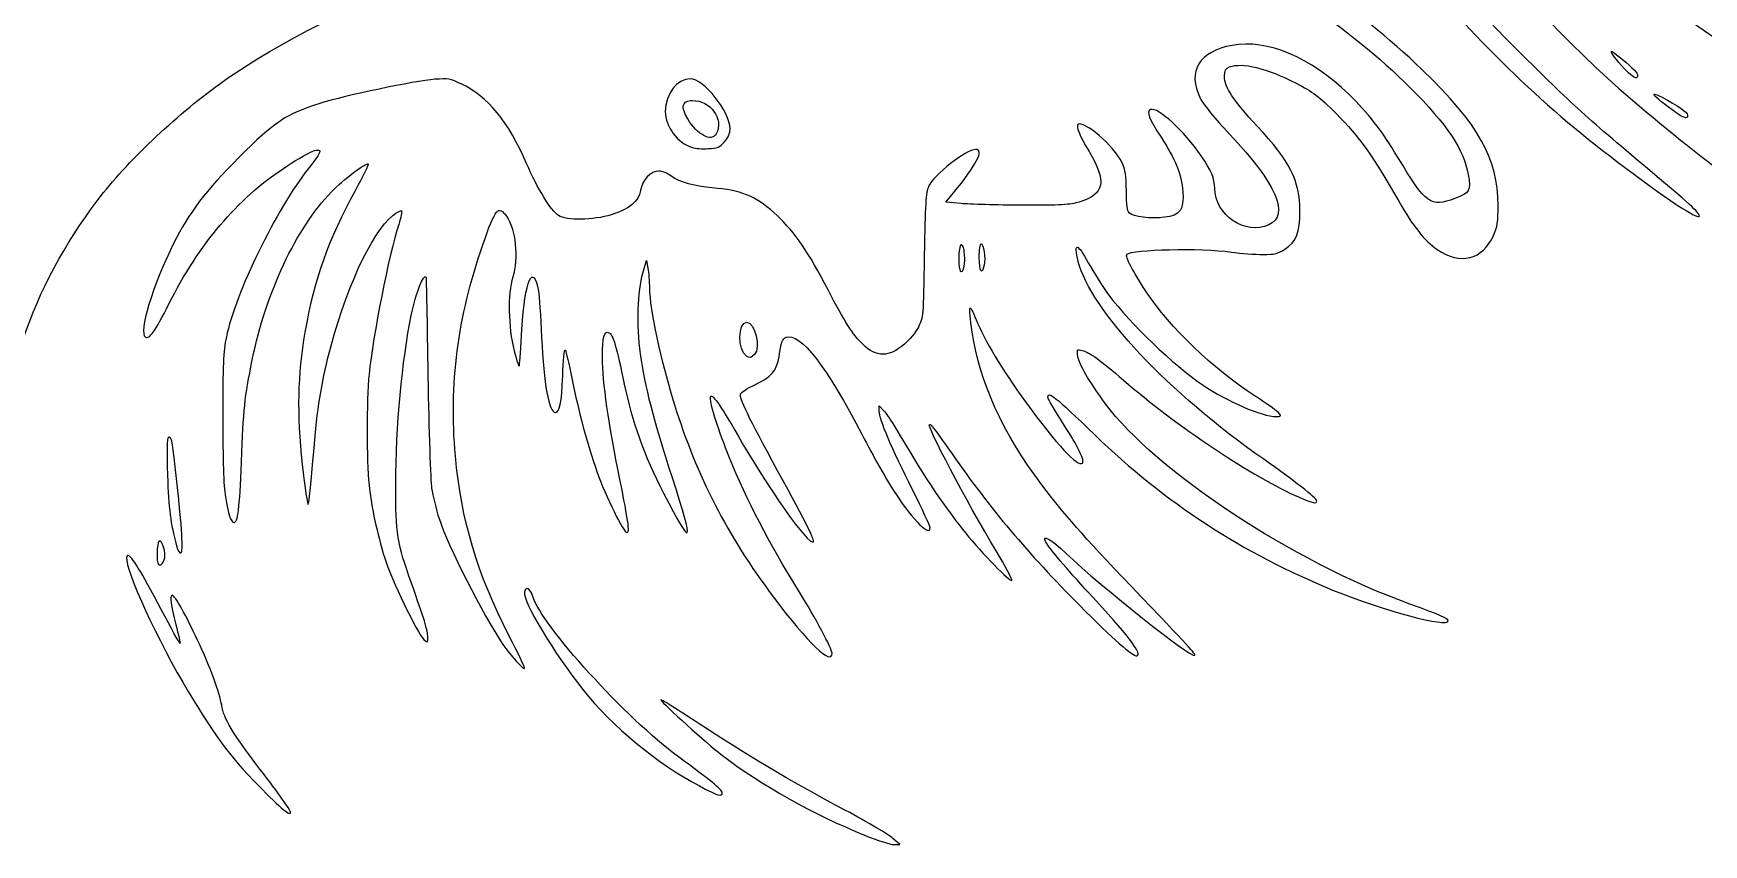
# Model space of a CAD drawing. Extents: x 61 to 2916, y 182 to 2969.
# Drawn here: x 1449 to 2087, y 761 to 1071 of the extents above; entities that cross this region are included whole.
import ezdxf

# ---------------------------------------------------------------- set-up
doc = ezdxf.new("R2010")
doc.units = 0
doc.layers.add('Layer_1', color=7, linetype='CONTINUOUS')

msp = doc.modelspace()

# ---------------------------------------------------------------- linework, layer by layer
at = {"layer": 'Layer_1', "color": 7}
for points in [[(2051.884856, 1064.184366), (2051.884658, 1064.180284)], [(1700.508528, 1045.391059), (1700.508528, 1045.390719)], [(1803.225043, 1006.053962), (1797.3979, 1006.604764), (1800.299736, 1010.102756)], [(1681.607504, 979.474427), (1683.035745, 984.34802), (1683.567413, 981.349437)], [(1771.959313, 926.739902), (1771.98766, 928.849281), (1773.741092, 926.860034)], [(1688.484206, 816.53369), (1688.483583, 816.535702)], [(1766.308628, 764.883845), (1766.308628, 764.875341)], [(1777.568953, 761.263028), (1779.81896, 761.291374), (1777.094347, 763.698138)]]:
    msp.add_lwpolyline(points, dxfattribs=at)
for points in [[(2051.884658, 1064.180284)], [(1699.713067, 1053.734497)], [(2068.219185, 1047.839918)], [(1803.307106, 990.438332)], [(1810.877533, 990.732796)], [(1721.354776, 960.732683)], [(1500.679779, 916.904047)], [(1496.871165, 877.171601)], [(1484.830119, 871.682916)], [(1637.27688, 859.088063)]]:
    msp.add_lwpolyline(points, close=True, dxfattribs=at)
for points in [[(1924.947124, 1210.958614), (1937.257746, 1178.987962), (2008.683842, 1090.390181), (2054.691703, 1050.023027)], [(2014.168161, 1066.411781), (1981.205635, 1099.43888), (1957.681574, 1128.288407), (1949.556575, 1145.651262)], [(2163.817032, 1027.982935), (2100.063695, 1059.801338), (2062.073597, 1086.377444), (2031.601287, 1120.47488)], [(1522.92629, 1053.903215), (1548.923757, 1071.846863), (1587.979543, 1090.197027), (1623.146835, 1100.992242)], [(1896.802462, 1101.751023), (1920.120331, 1094.318275), (1951.545142, 1073.621356), (1974.824686, 1050.364178)], [(1972.159175, 1101.724831), (2000.435025, 1067.753763), (2023.986526, 1044.822286), (2053.941682, 1022.097144)], [(1979.495176, 1057.159752), (1966.955203, 1069.26435), (1952.290486, 1080.977512), (1941.277314, 1087.684248)], [(1906.857237, 1066.474512), (1894.22681, 1064.216483), (1889.572081, 1056.501148), (1894.668194, 1046.274338)], [(1951.439834, 1047.812365), (1936.765451, 1061.991307), (1920.310763, 1068.879461), (1906.857237, 1066.474512)], [(2065.566714, 1019.447252), (2041.931364, 1039.182117), (2035.274716, 1045.264124), (2014.168161, 1066.411781)], [(1905.864598, 1058.243752), (1910.663923, 1060.068419), (1920.052753, 1057.773199), (1931.279686, 1052.031323)], [(2056.831584, 1057.532792), (2053.728516, 1060.837829), (2051.41042, 1063.978768), (2051.791029, 1064.175862)], [(2051.791029, 1064.175862), (2051.813706, 1064.187201), (2051.844321, 1064.190035), (2051.884856, 1064.184366)], [(2051.884658, 1064.180284), (2052.005414, 1064.154772), (2052.209538, 1064.03515), (2052.50865, 1063.808207)], [(2052.50865, 1063.808207), (2057.337456, 1060.149774), (2060.887974, 1057.025729), (2061.485265, 1055.909726)], [(1475.510597, 1010.224335), (1487.084492, 1024.771527), (1506.104939, 1042.293009), (1522.92629, 1053.903215)], [(1602.170193, 1053.502083), (1594.166007, 1052.863663), (1567.862368, 1047.349352), (1558.104608, 1044.264738)], [(1612.490065, 1051.613863), (1607.965389, 1053.731946), (1607.077008, 1053.893493), (1602.170193, 1053.502083)], [(1699.713067, 1053.734497), (1694.700292, 1053.734497), (1690.193078, 1047.831073), (1690.193078, 1041.267119)], [(1714.943156, 1034.500969), (1714.943156, 1041.157928), (1704.984391, 1053.734497), (1699.713067, 1053.734497)], [(1903.94857, 1054.681215), (1903.940066, 1057.033156), (1904.266108, 1057.636002), (1905.864598, 1058.243752)], [(1916.439334, 1035.586981), (1907.297856, 1045.333658), (1903.94857, 1050.438899), (1903.94857, 1054.681215)], [(2008.487485, 1005.349522), (2008.383737, 1023.315903), (2001.130649, 1036.276029), (1979.495176, 1057.159752)], [(2061.376981, 1054.069893), (2060.922019, 1053.788695), (2058.899493, 1055.329954), (2056.831584, 1057.532792)], [(2061.485265, 1055.909726), (2061.958368, 1055.025087), (2061.921716, 1054.40665), (2061.376981, 1054.069893)], [(1637.06, 1021.653293), (1630.33104, 1037.139862), (1622.180331, 1047.079578), (1612.490065, 1051.613863)], [(1931.279686, 1052.031323), (1937.785218, 1048.703694), (1939.904576, 1047.093156), (1946.768976, 1040.262744)], [(1970.090303, 1023.869426), (1963.98732, 1034.00445), (1958.685382, 1040.811392), (1951.439834, 1047.812365)], [(1974.824686, 1050.364178), (1989.089292, 1036.113235), (1995.422392, 1026.663801), (1997.043502, 1017.210227)], [(2054.691703, 1050.023027), (2081.744513, 1026.286508), (2115.241399, 1001.224505), (2119.912655, 1001.224505)], [(2074.118101, 1042.46683), (2069.354606, 1046.045099), (2067.360058, 1047.876059), (2068.219185, 1047.839918)], [(2068.219185, 1047.839918), (2068.60963, 1047.82291), (2069.589797, 1047.420814), (2071.167878, 1046.621158)], [(1558.104608, 1044.264738), (1545.121635, 1040.16013), (1540.910586, 1037.356316), (1527.367711, 1023.797851)], [(1690.193078, 1041.267119), (1690.193078, 1035.367664), (1694.731558, 1029.297762), (1700.536364, 1027.4346)], [(1698.760963, 1038.387252), (1696.170967, 1042.807329), (1696.51671, 1045.031313), (1699.843489, 1045.349674)], [(1699.843489, 1045.349674), (1700.066577, 1045.369516), (1700.288332, 1045.384823), (1700.508528, 1045.391059)], [(1700.508528, 1045.390719), (1707.334376, 1045.565618), (1712.698705, 1038.350288), (1709.66673, 1032.684607)], [(1875.67941, 1041.947124), (1873.943156, 1041.280952), (1875.058621, 1038.332713), (1879.67256, 1031.39294)], [(1895.06224, 1024.247371), (1888.513677, 1033.825414), (1878.453346, 1043.011509), (1875.67941, 1041.947124)], [(1894.668194, 1046.274338), (1895.907278, 1043.788147), (1900.182816, 1038.56626), (1905.994425, 1032.440231)], [(2071.167878, 1046.621158), (2077.140523, 1043.594597), (2080.944318, 1040.924523), (2080.944318, 1039.758346)], [(2080.944318, 1039.758346), (2080.944318, 1037.958623), (2079.195534, 1038.65283), (2074.118101, 1042.46683)], [(1709.66673, 1032.684607), (1707.912929, 1029.407718), (1702.305075, 1032.340055), (1698.760963, 1038.387252)], [(1712.819064, 1029.63038), (1714.248354, 1031.229976), (1714.943156, 1032.823136), (1714.943156, 1034.500969)], [(1847.927801, 1036.223985), (1847.121937, 1035.417809), (1848.385456, 1032.356921), (1852.159771, 1025.974384)], [(1864.663744, 1021.858239), (1861.831357, 1027.940812), (1849.892529, 1038.188401), (1847.927801, 1036.223985)], [(1932.78262, 1003.099515), (1932.723376, 1014.840116), (1929.047849, 1022.143717), (1916.439334, 1035.586981)], [(1946.768976, 1040.262744), (1955.136082, 1031.937392), (1961.080977, 1023.591914), (1970.713388, 1006.650317)], [(1706.631552, 1027.018586), (1710.097824, 1027.218996), (1711.007209, 1027.60244), (1712.819064, 1029.63038)], [(1879.67256, 1031.39294), (1885.14143, 1023.166744), (1887.551936, 1017.13749), (1887.987027, 1010.599331)], [(1905.994425, 1032.440231), (1923.806516, 1013.663252), (1928.928283, 1001.755464), (1920.842148, 997.918164)], [(1527.367711, 1023.797851), (1514.366285, 1010.781117), (1508.283002, 1002.776875), (1502.267554, 990.768428)], [(1544.22665, 1019.47506), (1553.366171, 1025.542666), (1558.193049, 1027.744966), (1558.164703, 1025.838377)], [(1558.164703, 1025.838377), (1558.156199, 1025.295003), (1556.159723, 1022.362127), (1553.724755, 1019.321251)], [(1562.55632, 1010.476534), (1567.144463, 1015.207544), (1575.975972, 1021.925619), (1576.680383, 1021.221207)], [(1649.413056, 1001.458874), (1646.417932, 1003.419604), (1641.463324, 1011.519403), (1637.06, 1021.653293)], [(1700.536364, 1027.4346), (1701.653785, 1027.076838), (1704.396455, 1026.888163), (1706.631552, 1027.018586)], [(1808.864702, 1026.718538), (1805.163805, 1026.70153), (1792.797454, 1017.0012), (1790.789924, 1012.541778)], [(1800.299736, 1010.102756), (1809.17983, 1020.803634), (1812.236835, 1026.746884), (1808.864702, 1026.718538)], [(1852.159771, 1025.974384), (1858.995512, 1014.414975), (1858.074731, 1009.61803), (1848.443425, 1006.632572)], [(1866.420096, 1010.839653), (1866.411592, 1016.860743), (1866.115682, 1018.740402), (1864.663744, 1021.858239)], [(1900.19509, 1011.935332), (1900.175248, 1015.513205), (1898.830913, 1018.735668), (1895.06224, 1024.247371)], [(1991.957594, 1008.00222), (1982.660493, 1004.523504), (1981.025861, 1005.70924), (1970.090303, 1023.869426)], [(2053.941682, 1022.097144), (2072.415154, 1008.082073), (2085.441781, 999.468748), (2085.441781, 1001.26847)], [(1500.477498, 967.749813), (1512.024775, 990.566515), (1526.552606, 1007.741886), (1544.22665, 1019.47506)], [(1553.724755, 1019.321251), (1541.675517, 1004.274083), (1525.768711, 971.637882), (1522.42243, 955.099374)], [(1576.680383, 1021.221207), (1576.919061, 1020.982813), (1574.657234, 1016.352801), (1571.654456, 1010.932091)], [(1687.724689, 1018.474568), (1684.668336, 1018.474568), (1681.35094, 1014.944743), (1680.724169, 1011.025833)], [(1692.469334, 1016.567384), (1691.048605, 1017.61649), (1688.913798, 1018.474568), (1687.724689, 1018.474568)], [(1710.110523, 1011.828579), (1700.879726, 1012.711007), (1695.86783, 1014.057865), (1692.469334, 1016.567384)], [(1997.043502, 1017.210227), (1998.149103, 1010.763656), (1997.83919, 1010.202734), (1991.957594, 1008.00222)], [(2085.441781, 1001.26847), (2085.441781, 1002.535873), (2081.475107, 1006.164315), (2065.566714, 1019.447252)], [(1435.927508, 899.536062), (1435.927508, 939.533321), (1449.527586, 977.566619), (1475.510597, 1010.224335)], [(1532.352622, 946.40699), (1537.547126, 972.093525), (1549.101065, 996.603139), (1562.55632, 1010.476534)], [(1571.654456, 1010.932091), (1561.492531, 992.589041), (1555.864126, 976.76084), (1552.4694, 956.974356)], [(1680.724169, 1011.025833), (1680.066841, 1006.914478), (1676.468644, 1003.93914), (1669.553249, 1001.788516)], [(1733.069071, 1001.349088), (1725.619911, 1008.425208), (1720.295097, 1010.85513), (1710.110523, 1011.828579)], [(1790.789924, 1012.541778), (1789.786796, 1010.312832), (1789.510644, 1005.772481), (1789.190328, 986.200864)], [(1867.55237, 1002.456275), (1866.709061, 1003.299557), (1866.420096, 1005.395982), (1866.420096, 1010.839653)], [(1887.987027, 1010.599331), (1888.453894, 1003.58787), (1887.015307, 1001.562254), (1881.039288, 1000.815634)], [(1920.842148, 997.918164), (1912.008769, 993.726616), (1900.25459, 1001.706197), (1900.19509, 1011.935332)], [(1586.111052, 1001.495554), (1587.655996, 1002.725483), (1589.126813, 1003.52477), (1589.376178, 1003.275321)], [(1589.376178, 1003.275321), (1589.627044, 1003.025021), (1589.136649, 1000.689832), (1588.287869, 998.08538)], [(1620.444219, 990.289484), (1625.265087, 1004.264558), (1626.345913, 1005.56694), (1629.52186, 1001.224505)], [(1826.678749, 1005.425519), (1816.985052, 1005.467472), (1806.430187, 1005.750654), (1803.225043, 1006.053962)], [(1848.443425, 1006.632572), (1844.997109, 1005.564729), (1841.351488, 1005.360351), (1826.678749, 1005.425519)], [(1881.039288, 1000.815634), (1875.830299, 1000.164769), (1869.015392, 1000.993367), (1867.55237, 1002.456275)], [(1926.943713, 988.594616), (1931.453932, 991.581208), (1932.822305, 994.984494), (1932.78262, 1003.099515)], [(1970.713388, 1006.650317), (1975.99605, 997.358915), (1980.410543, 991.850897), (1985.228577, 988.536052)], [(2006.760387, 993.894428), (2008.25116, 997.227982), (2008.524307, 999.027449), (2008.487485, 1005.349522)], [(1561.271654, 947.114548), (1567.4027, 972.18052), (1577.751968, 994.839729), (1586.111052, 1001.495554)], [(1588.287869, 998.08538), (1584.610159, 986.800025), (1578.430216, 955.531063), (1576.986526, 940.906456)], [(1629.52186, 1001.224505), (1632.958595, 996.525214), (1634.135742, 985.021165), (1631.905152, 977.923219)], [(1669.553249, 1001.788516), (1662.62592, 999.634207), (1652.454612, 999.467246), (1649.413056, 1001.458874)], [(1752.402096, 973.09943), (1745.075109, 987.225931), (1739.75775, 994.995436), (1733.069071, 1001.349088)], [(1502.267554, 990.768428), (1494.189638, 974.642701), (1488.776497, 956.737435), (1491.47455, 955.07012)], [(1609.963225, 909.724207), (1607.50728, 937.128542), (1610.776601, 962.262943), (1620.444219, 990.289484)], [(1802.727051, 988.482789), (1802.966296, 989.77542), (1803.116674, 990.385834), (1803.307106, 990.438332)], [(1803.307163, 990.438332), (1803.455416, 990.478868), (1803.628244, 990.182363), (1803.885773, 989.607778)], [(1803.885773, 989.607778), (1804.255752, 988.782639), (1804.535221, 986.496915), (1804.506874, 984.527709)], [(1810.193446, 985.482761), (1810.193446, 988.37014), (1810.501091, 990.732796), (1810.877533, 990.732796)], [(1810.877533, 990.732796), (1811.856595, 990.732796), (1812.660446, 985.180445), (1812.071377, 982.49889)], [(1848.017745, 983.934926), (1846.118215, 991.34871), (1847.676396, 991.159837), (1851.845379, 983.470609)], [(1985.228577, 988.536052), (1994.052035, 982.465299), (2002.599142, 984.591715), (2006.760387, 993.894428)], [(1635.385683, 958.099374), (1636.510474, 976.741196), (1639.684238, 983.955931), (1641.743076, 972.550103)], [(1789.190328, 986.200864), (1788.807366, 962.802207), (1788.782932, 962.515482), (1786.925694, 958.909263)], [(1802.551303, 982.605841), (1802.381223, 984.394735), (1802.460594, 987.039099), (1802.727051, 988.482789)], [(1804.506874, 984.527709), (1804.439409, 979.683539), (1802.968819, 978.238205), (1802.551303, 982.605841)], [(1812.071377, 982.49889), (1811.191188, 978.492077), (1810.193446, 980.078265), (1810.193446, 985.482761)], [(1918.907581, 908.383897), (1882.613769, 933.63758), (1852.74935, 965.465734), (1848.017745, 983.934926)], [(1851.845379, 983.470609), (1853.819688, 979.829496), (1857.320599, 974.326127), (1859.625145, 971.242023)], [(1874.096369, 972.258587), (1868.900504, 980.068202), (1865.877174, 985.91102), (1866.638874, 986.672749)], [(1866.638874, 986.672749), (1868.571542, 988.605728), (1894.759612, 989.171667), (1906.566232, 987.535532)], [(1906.566232, 987.535532), (1910.278807, 987.021043), (1915.704846, 986.599473), (1918.623407, 986.599473)], [(1918.623407, 986.599473), (1923.114633, 986.599473), (1924.393686, 986.905757), (1926.943713, 988.594616)], [(1593.118942, 963.349381), (1594.890885, 971.956554), (1597.885499, 979.600002), (1598.776204, 977.786928)], [(1598.776204, 977.786928), (1598.827228, 977.684031), (1599.141534, 960.724604), (1599.473387, 940.099317)], [(1631.905152, 977.923219), (1629.884356, 971.491642), (1630.112659, 959.145928), (1632.425198, 949.849338)], [(1680.746138, 948.680468), (1679.236372, 959.569737), (1679.601107, 972.621139), (1681.607504, 979.474427)], [(1683.567413, 981.349437), (1683.859155, 979.699952), (1684.113339, 976.25715), (1684.141685, 973.700009)], [(1641.743076, 972.550103), (1642.020873, 971.010658), (1642.547835, 963.079238), (1642.913534, 954.925071)], [(1684.141685, 973.700009), (1684.215953, 965.701775), (1688.396389, 946.301371), (1693.724689, 929.224278)], [(1765.760094, 952.254684), (1761.762069, 956.146353), (1758.788091, 960.787165), (1752.402096, 973.09943)], [(1859.625145, 971.242023), (1867.984287, 960.056504), (1884.244574, 944.496943), (1895.716081, 936.706746)], [(1915.59557, 932.537791), (1899.307617, 943.16749), (1883.185037, 958.59901), (1874.096369, 972.258587)], [(1491.47455, 955.07012), (1492.97635, 954.141771), (1495.1183, 957.159856), (1500.477498, 967.749813)], [(1807.533662, 956.974356), (1805.893247, 967.759706), (1806.17983, 968.653615), (1809.019021, 961.61066)], [(1587.180397, 898.849168), (1587.245594, 920.786078), (1589.584099, 946.181068), (1593.118942, 963.349381)], [(1634.476014, 944.224335), (1634.577778, 945.255582), (1634.987357, 951.499504), (1635.385683, 958.099374)], [(1721.241957, 947.806856), (1717.780333, 950.119112), (1717.872148, 960.732683), (1721.354776, 960.732683)], [(1721.354776, 960.732683), (1724.521964, 960.732683), (1726.825659, 950.973505), (1724.263954, 948.411885)], [(1786.925694, 958.909263), (1785.893313, 956.904567), (1783.477847, 953.932828), (1781.558446, 952.305708)], [(1809.019021, 961.61066), (1812.117893, 953.922765), (1818.923927, 942.61632), (1827.815955, 930.384445)], [(1522.42243, 955.099374), (1521.269831, 949.407671), (1521.054199, 944.585895), (1521.054199, 924.349267)], [(1552.4694, 956.974356), (1549.59472, 940.220442), (1549.314968, 926.244432), (1551.455699, 906.40786)], [(1642.913534, 954.925071), (1643.706075, 937.260921), (1645.733533, 926.224278), (1648.185538, 926.224278)], [(1666.207563, 947.224335), (1666.207563, 955.436102), (1666.745382, 957.495082), (1668.693357, 956.747328)], [(1668.693357, 956.747328), (1670.169673, 956.181021), (1671.646641, 951.204303), (1674.52495, 937.099317)], [(1733.66089, 947.684314), (1734.437529, 953.036482), (1734.972655, 954.481957), (1736.375242, 955.020315)], [(1736.375242, 955.020315), (1741.643703, 957.041934), (1752.211834, 943.47403), (1765.462738, 917.678361)], [(1781.558446, 952.305708), (1775.616783, 947.270256), (1770.896488, 947.253985), (1765.760094, 952.254684)], [(1834.147043, 898.622169), (1819.107755, 918.58151), (1810.503728, 937.447611), (1807.533662, 956.974356)], [(1528.183638, 907.377538), (1528.952397, 927.763807), (1529.368269, 931.650912), (1532.352622, 946.40699)], [(1555.527992, 907.849196), (1557.001956, 926.478291), (1558.159204, 934.389784), (1561.271654, 947.114548)], [(1632.425198, 949.849338), (1633.451343, 945.724405), (1634.373938, 943.193144), (1634.476014, 944.224335)], [(1650.978976, 940.21653), (1651.221906, 946.212136), (1651.670632, 950.663706), (1651.976491, 950.108624)], [(1651.976491, 950.108624), (1652.282407, 949.553315), (1653.414852, 944.71198), (1654.493126, 939.349324)], [(1672.811032, 900.718339), (1668.540965, 921.623917), (1666.207251, 938.05624), (1666.207563, 947.224335)], [(1692.927811, 901.286688), (1685.641331, 923.754217), (1682.514934, 935.920384), (1680.746138, 948.680468)], [(1724.263954, 948.411885), (1722.953238, 947.101084), (1722.45037, 947.000142), (1721.241957, 947.806856)], [(1724.115928, 936.700906), (1730.67529, 939.689738), (1732.866875, 942.210879), (1733.66089, 947.684314)], [(1847.904926, 947.693073), (1847.465498, 950.401047), (1847.491917, 950.437189), (1849.564616, 949.916775)], [(1858.371293, 929.741404), (1851.929823, 938.502471), (1848.419671, 944.521406), (1847.904926, 947.693073)], [(1849.564616, 949.916775), (1852.440033, 949.195043), (1856.467709, 946.303866), (1865.316083, 938.606644)], [(1576.986526, 940.906456), (1575.957603, 930.408086), (1575.953634, 908.020523), (1576.986526, 898.63243)], [(1599.473387, 940.099317), (1599.805354, 919.474398), (1600.437765, 900.236618), (1600.879659, 897.349182)], [(1648.185538, 926.224278), (1649.816853, 926.224278), (1650.563699, 929.965568), (1650.978976, 940.21653)], [(1654.493126, 939.349324), (1657.171903, 926.023953), (1660.219157, 914.668837), (1664.045373, 903.759385)], [(1865.316083, 938.606644), (1885.017528, 921.468663), (1915.717375, 901.003704), (1932.212769, 894.012255)], [(1674.52495, 937.099317), (1677.443794, 922.794799), (1681.996447, 910.171289), (1689.535268, 895.474172)], [(1707.466471, 931.897669), (1707.518912, 934.418782), (1711.257509, 929.262291), (1718.01337, 917.348804)], [(1733.126218, 904.031852), (1721.720106, 924.92782), (1718.381478, 931.852513), (1718.971342, 933.390313)], [(1718.971342, 933.390313), (1719.218807, 934.035254), (1721.534125, 935.524524), (1724.115928, 936.700906)], [(1836.440987, 932.023669), (1836.440987, 934.611397), (1838.937609, 932.616027), (1854.454253, 917.621215)], [(1842.408757, 921.820925), (1839.126539, 926.909924), (1836.440987, 931.500902), (1836.440987, 932.023669)], [(1895.716081, 936.706746), (1904.847949, 930.505343), (1918.335548, 924.724264), (1923.669801, 924.724264)], [(1924.875351, 925.929899), (1924.325456, 926.592585), (1920.149131, 929.565967), (1915.59557, 932.537791)], [(1693.724689, 929.224278), (1702.30944, 901.70976), (1713.787099, 879.414436), (1731.564635, 855.724037)], [(1714.735035, 908.974214), (1710.599529, 919.100451), (1707.409778, 929.1639), (1707.466471, 931.897669)], [(1784.674185, 896.723744), (1776.737747, 912.42603), (1771.925354, 923.785625), (1771.959313, 926.739902)], [(1773.741092, 926.860034), (1775.452373, 924.917474), (1778.031172, 920.818988), (1786.177629, 907.099203)], [(1827.815955, 930.384445), (1839.671927, 914.07475), (1847.923606, 905.207468), (1849.643674, 906.92782)], [(1974.816437, 853.100536), (1930.091257, 869.18635), (1877.391513, 903.872091), (1858.371293, 929.741404)], [(1923.669801, 924.724264), (1925.610433, 924.724264), (1925.755256, 924.869681), (1924.875351, 925.929899)], [(1521.054199, 924.349267), (1521.054199, 908.121465), (1521.371963, 898.319541), (1522.041565, 894.081109)], [(1816.680242, 873.416534), (1805.530411, 891.866733), (1789.769845, 921.724264), (1791.180142, 921.724264)], [(1791.180142, 921.724264), (1791.823892, 921.724264), (1792.611388, 920.682273), (1801.387167, 908.224221)], [(1849.643674, 906.92782), (1850.594956, 907.87913), (1848.136687, 912.940293), (1842.408757, 921.820925)], [(1500.276946, 916.756078), (1499.72022, 916.411667), (1499.613863, 911.931297), (1499.935625, 902.306823)], [(1500.679779, 916.904047), (1500.556471, 916.904047), (1500.423526, 916.84707), (1500.276946, 916.756078)], [(1503.373636, 901.107112), (1501.939244, 914.176429), (1501.542421, 916.910567), (1500.679779, 916.904047)], [(1718.01337, 917.348804), (1729.085219, 897.824525), (1745.124007, 875.236183), (1746.780012, 876.835496)], [(1765.462738, 917.678361), (1769.466376, 909.884195), (1775.227302, 899.744976), (1778.264067, 895.146032)], [(1854.454253, 917.621215), (1880.982964, 891.984627), (1910.928765, 872.481721), (1945.266042, 858.477989)], [(1525.315478, 884.224136), (1526.869407, 884.224136), (1527.503321, 889.339525), (1528.183638, 907.377538)], [(1553.745221, 891.130914), (1554.040365, 891.663262), (1554.842856, 899.186832), (1555.527992, 907.849196)], [(1630.434477, 841.148867), (1618.350061, 864.535306), (1612.152712, 885.294077), (1609.963225, 909.724207)], [(1741.541769, 857.599048), (1729.498172, 877.07715), (1721.504191, 892.398033), (1714.735035, 908.974214)], [(1786.177629, 907.099203), (1790.928538, 899.098419), (1798.756465, 887.893511), (1804.895534, 880.307182)], [(1801.387167, 908.224221), (1815.752317, 887.831433), (1829.96383, 871.172819), (1850.674922, 850.450616)], [(1939.19132, 892.465384), (1939.19132, 893.474294), (1930.250168, 900.49168), (1918.907581, 908.383897)], [(1499.935625, 902.306823), (1500.363941, 889.489139), (1501.060614, 884.07509), (1503.401444, 875.381431)], [(1505.059632, 872.680317), (1506.01012, 873.267629), (1505.516606, 881.577504), (1503.373636, 901.107112)], [(1551.455699, 906.40786), (1552.419737, 897.473), (1553.45019, 890.598566), (1553.745221, 891.130914)], [(1664.045373, 903.759385), (1667.401945, 894.189563), (1674.307872, 880.207034), (1675.576663, 880.411186)], [(1675.576663, 880.411186), (1676.658396, 880.58495), (1676.128429, 884.478093), (1672.811032, 900.718339)], [(1689.535268, 895.474172), (1700.669508, 873.767294), (1701.429762, 875.071263), (1692.927811, 901.286688)], [(1746.780012, 876.835496), (1747.414748, 877.44832), (1744.869313, 882.517362), (1733.126218, 904.031852)], [(1522.041565, 894.081109), (1523.064281, 887.609337), (1524.188675, 884.224136), (1525.315478, 884.224136)], [(1576.986526, 898.63243), (1577.958841, 889.794261), (1579.986384, 880.263443), (1582.935332, 870.675791)], [(1593.183345, 861.039978), (1587.684711, 876.362165), (1587.123704, 879.896384), (1587.180397, 898.849168)], [(1600.879659, 897.349182), (1601.321639, 894.46152), (1602.611718, 889.231213), (1603.746374, 885.725653)], [(1778.264067, 895.146032), (1784.983559, 884.969934), (1791.43597, 878.670906), (1791.43597, 882.286196)], [(1791.43597, 882.286196), (1791.43597, 882.869852), (1788.392685, 889.366965), (1784.674185, 896.723744)], [(1868.340999, 859.849055), (1849.333535, 879.721713), (1842.839795, 887.085408), (1834.147043, 898.622169)], [(1932.212769, 894.012255), (1937.987272, 891.564871), (1939.19132, 891.297251), (1939.19132, 892.465384)], [(1603.746374, 885.725653), (1607.151928, 875.205144), (1620.302628, 849.344675), (1628.156634, 837.72398)], [(1496.693744, 877.108671), (1495.866648, 876.597526), (1495.646821, 869.028148), (1496.436074, 868.23898)], [(1496.871193, 877.171601), (1496.810532, 877.163097), (1496.751571, 877.143254), (1496.693744, 877.108671)], [(1498.942447, 871.526102), (1498.942447, 874.209075), (1497.777319, 877.269453), (1496.871165, 877.171601)], [(1503.401444, 875.381431), (1503.916784, 873.467217), (1504.582021, 872.384889), (1505.059632, 872.680317)], [(1804.895534, 880.307182), (1811.226961, 872.482685), (1822.269557, 861.2047), (1822.656771, 862.166498)], [(1835.679287, 876.744673), (1833.907345, 880.055238), (1837.485387, 878.048699), (1843.432748, 872.395548)], [(1852.199824, 857.224051), (1843.537432, 866.601996), (1836.927981, 874.411186), (1835.679287, 876.744673)], [(1484.468247, 871.558418), (1482.463863, 869.55426), (1494.025143, 843.345355), (1505.749558, 823.315119)], [(1484.830119, 871.682859), (1484.687253, 871.699867), (1484.567347, 871.657347), (1484.468247, 871.558418)], [(1497.508395, 851.093033), (1489.744588, 865.737794), (1486.210738, 871.514849), (1484.830119, 871.682916)], [(1496.436074, 868.23898), (1497.354445, 867.320524), (1498.942447, 869.403825), (1498.942447, 871.526102)], [(1582.935332, 870.675791), (1585.344165, 862.844179), (1595.489904, 841.812261), (1597.919231, 839.613703)], [(1822.656771, 862.166498), (1822.837905, 862.616046), (1820.147874, 867.678626), (1816.680242, 873.416534)], [(1843.432748, 872.395548), (1856.915244, 859.580046), (1891.314174, 832.34647), (1892.50952, 833.541901)], [(1501.785719, 856.482165), (1500.702881, 856.482165), (1501.171846, 852.445731), (1503.083594, 845.309771)], [(1511.318918, 839.607126), (1507.326363, 848.2143), (1502.655419, 856.482165), (1501.785719, 856.482165)], [(1599.42945, 840.420786), (1599.420946, 842.915055), (1597.982699, 847.667212), (1593.183345, 861.039978)], [(1636.356921, 857.607126), (1635.83027, 853.869039), (1647.381658, 834.671964), (1658.695898, 820.480578)], [(1637.27688, 859.088063), (1636.841732, 859.042425), (1636.492446, 858.569435), (1636.356921, 857.607126)], [(1639.553221, 856.052885), (1638.962422, 858.053811), (1638.002126, 859.163975), (1637.27688, 859.088063)], [(1695.276067, 794.750475), (1675.237639, 809.383245), (1642.794648, 845.07458), (1639.553221, 856.052885)], [(1731.564635, 855.724037), (1744.802784, 838.082876), (1753.935871, 829.371075), (1753.935871, 834.382716)], [(1753.935871, 834.382716), (1753.935871, 835.911445), (1747.512402, 847.942853), (1741.541769, 857.599048)], [(1870.700878, 833.484754), (1872.000255, 834.783905), (1866.997288, 841.203462), (1852.199824, 857.224051)], [(1892.50952, 833.541901), (1892.977294, 834.009307), (1891.050551, 836.105704), (1868.340999, 859.849055)], [(1945.266042, 858.477989), (1964.830318, 850.499315), (1989.441469, 843.944885), (1989.441469, 846.713804)], [(1504.756409, 838.0456), (1504.637353, 837.926545), (1501.375686, 843.797766), (1497.508395, 851.093033)], [(1850.674922, 850.450616), (1863.248628, 837.870163), (1869.657186, 832.441034), (1870.700878, 833.484754)], [(1989.441469, 846.713804), (1989.441469, 847.615479), (1986.517891, 848.892208), (1974.816437, 853.100536)], [(1503.083594, 845.309771), (1504.122211, 841.433664), (1504.875521, 838.164627), (1504.756409, 838.0456)], [(1520.641246, 814.436669), (1519.839322, 819.416307), (1516.491624, 828.455567), (1511.318918, 839.607126)], [(1597.919231, 839.613703), (1599.400877, 838.266902), (1599.42945, 838.282067), (1599.42945, 840.420786)], [(1628.156634, 837.72398), (1630.971701, 833.558484), (1635.955534, 827.994595), (1636.438842, 828.477876)], [(1636.438842, 828.477876), (1636.635567, 828.674601), (1633.934142, 834.37614), (1630.434477, 841.148867)], [(1505.749558, 823.315119), (1517.330199, 803.530591), (1523.384285, 795.247475), (1534.541173, 783.91651)], [(1658.695898, 820.480578), (1670.038485, 806.253702), (1686.882711, 792.318965), (1703.234643, 783.638147)], [(1535.279487, 790.10697), (1524.639867, 804.010668), (1521.472395, 809.27499), (1520.641246, 814.436669)], [(1688.483583, 816.535702), (1688.451268, 816.535702), (1688.444464, 816.518695), (1688.466575, 816.486096)], [(1688.466575, 816.486096), (1689.398071, 814.934434), (1706.528427, 799.48843), (1711.568755, 795.65592)], [(1703.091607, 807.428212), (1695.240379, 812.614043), (1688.965332, 816.520055), (1688.484206, 816.53369)], [(1759.09429, 774.303629), (1737.141279, 786.088111), (1720.484764, 795.939924), (1703.091607, 807.428212)], [(1711.943127, 781.064422), (1711.943127, 782.148111), (1707.187909, 786.052082), (1695.276067, 794.750475)], [(1711.568755, 795.65592), (1727.152807, 783.805108), (1746.852692, 772.730878), (1766.308628, 764.883845)], [(1546.942617, 773.658207), (1546.942617, 774.397201), (1542.417998, 780.778434), (1535.279487, 790.10697)], [(1534.541173, 783.91651), (1543.675621, 774.639819), (1546.942617, 771.936721), (1546.942617, 773.658207)], [(1703.234643, 783.638147), (1710.5222, 779.769098), (1711.943127, 779.349683), (1711.943127, 781.064422)], [(1777.094347, 763.698138), (1775.595608, 765.021354), (1767.495583, 769.793921), (1759.09429, 774.303629)], [(1766.308628, 764.875341), (1771.263916, 762.876967), (1776.331286, 761.263028), (1777.568953, 761.263028)]]:
    msp.add_open_spline(points, degree=3, dxfattribs=at)

doc.saveas('drawing.dxf')
